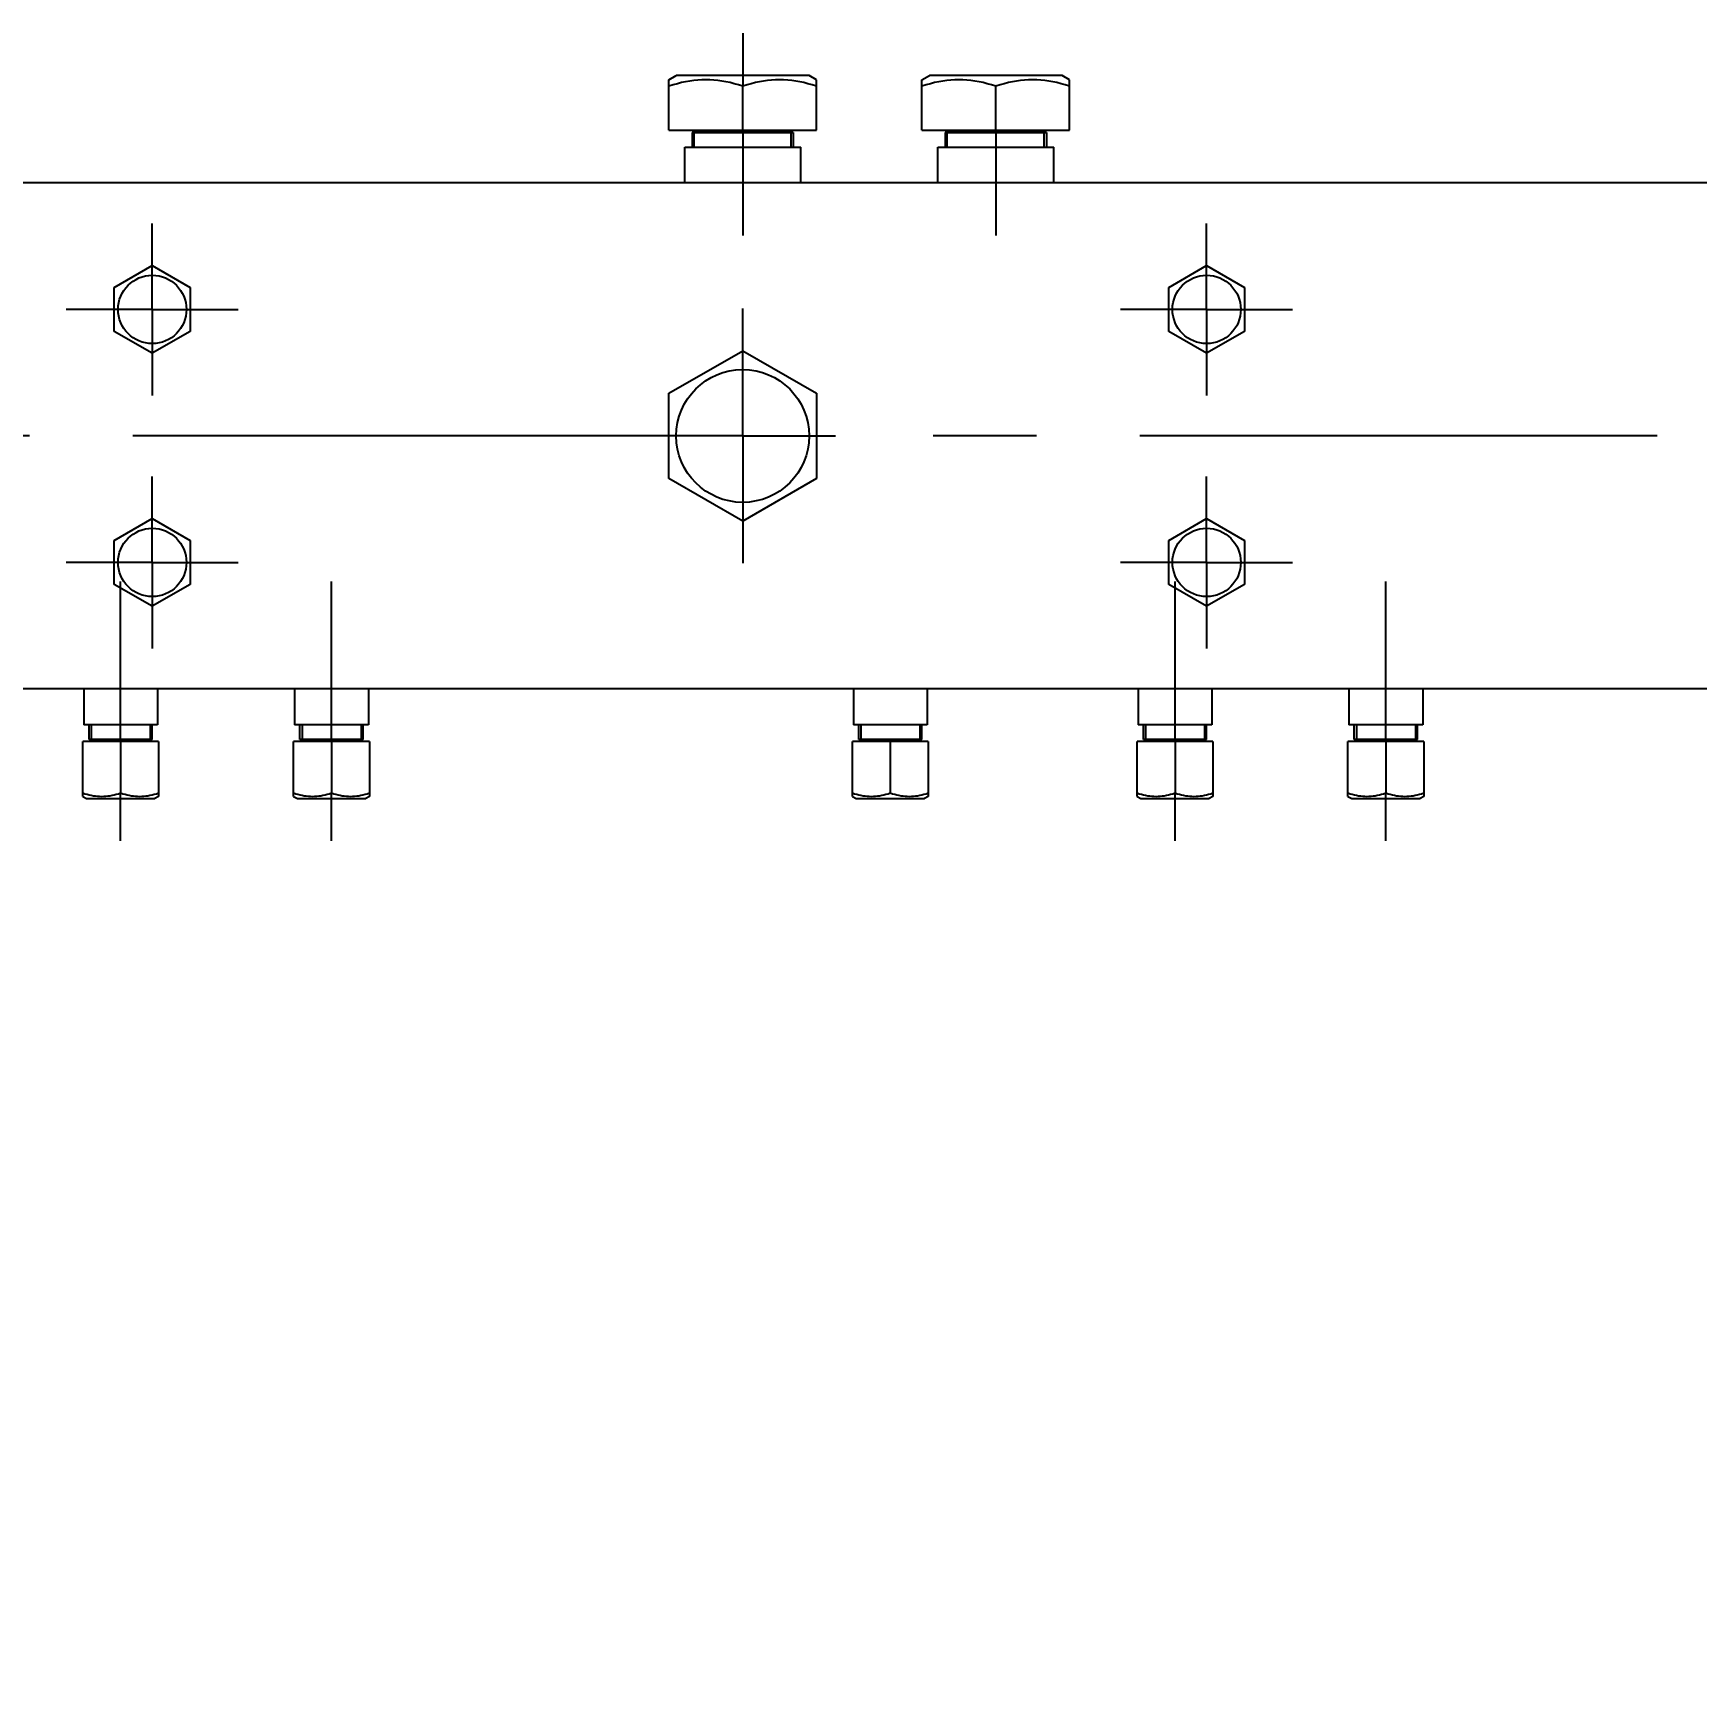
# Model space of a CAD drawing. Header units: millimetres. Extents: x 0 to 1189, y 0 to 841.
# Drawn here: x 358.7 to 437.6, y 676.3 to 755 of the extents above; entities that cross this region are included whole.
import ezdxf

# ---------------------------------------------------------------- set-up
doc = ezdxf.new("R2010")
doc.units = ezdxf.units.MM
doc.header["$LTSCALE"] = 65.395
doc.linetypes.add('CENTER', pattern=[0.6, 0.375, -0.075, 0.075, -0.075])
doc.layers.get('0').update_dxf_attribs({"linetype": 'CONTINUOUS'})
doc.layers.add('ALL_AXIS', color=7, linetype='CONTINUOUS')
doc.layers.add('ALL_DIMENSIONS', color=7, linetype='CONTINUOUS')
doc.styles.get("Standard").update_dxf_attribs({"font": 'txt', "width": 0.7})
doc.dimstyles.new('DIMSTYLE_1', dxfattribs={"dimtxt": 3.5, "dimasz": 3, "dimexe": 0.18, "dimexo": 0.0625, "dimgap": 0.09, "dimtad": 1, "dimdec": 5, "dimlfac": 10, "dimdsep": 46, "dimtxsty": 'STANDARD', "dimblk": '_FILLED', "dimblk1": '_FILLED', "dimblk2": '_FILLED', "dimcen": 0.09, "dimadec": 0, "dimazin": 0, "dimtp": 2, "dimtm": 2, "dimtfac": 1, "dimtdec": 5, "dimtofl": 0, "dimtmove": 0, "dimatfit": 3, "dimldrblk": '_FILLED', "dimfxl": 1, "dimtolj": 1, "dimarcsym": 0})

# ---------------------------------------------------------------- blocks, each defined once
blk = doc.blocks.new('_FILLED')
at = {"color": 0, "linetype": 'BYBLOCK'}
blk.add_solid([(0, 0), (-1, 0.167), (-1, -0.167)], dxfattribs=at)
blk = doc.blocks.new('*D0')
at = {"layer": 'ALL_DIMENSIONS', "color": 2, "linetype": 'CONTINUOUS'}
for p, q in [((27.718, 722.401), (27.718, 595.901)), ((1064.818, 722.401), (1064.818, 612.208)), ((1064.818, 601.929), (1064.818, 595.901)), ((27.718, 597.901), (546.268, 597.901)), ((1064.818, 597.901), (546.268, 597.901))]:
    blk.add_line(p, q, dxfattribs=at)
at = {"layer": 'ALL_DIMENSIONS', "color": 2, "linetype": 'CONTINUOUS', "xscale": 3, "yscale": 3, "zscale": 3, "rotation": 180}
blk.add_blockref('_FILLED', (27.718, 597.901), dxfattribs=at)
at = {"layer": 'ALL_DIMENSIONS', "color": 2, "linetype": 'CONTINUOUS', "xscale": 3, "yscale": 3, "zscale": 3}
blk.add_blockref('_FILLED', (1064.818, 597.901), dxfattribs=at)
blk = doc.blocks.new('*D7')
at = {"layer": 'ALL_DIMENSIONS', "color": 2, "linetype": 'CONTINUOUS'}
for p, q in [((27.718, 722.401), (27.718, 587.901)), ((1127.218, 613.901), (1127.218, 587.901)), ((27.718, 589.901), (577.468, 589.901)), ((1127.218, 589.901), (577.468, 589.901))]:
    blk.add_line(p, q, dxfattribs=at)
at = {"layer": 'ALL_DIMENSIONS', "color": 2, "linetype": 'CONTINUOUS', "xscale": 3, "yscale": 3, "zscale": 3, "rotation": 180}
blk.add_blockref('_FILLED', (27.718, 589.901), dxfattribs=at)
at = {"layer": 'ALL_DIMENSIONS', "color": 2, "linetype": 'CONTINUOUS', "xscale": 3, "yscale": 3, "zscale": 3}
blk.add_blockref('_FILLED', (1127.218, 589.901), dxfattribs=at)
blk = doc.blocks.new('*D8')
at = {"layer": 'ALL_DIMENSIONS', "color": 2, "linetype": 'CONTINUOUS'}
for p, q in [((27.718, 722.401), (27.718, 578.96)), ((1151.568, 722.551), (1151.568, 578.96)), ((27.718, 580.96), (589.643, 580.96)), ((1151.568, 580.96), (589.643, 580.96))]:
    blk.add_line(p, q, dxfattribs=at)
at = {"layer": 'ALL_DIMENSIONS', "color": 2, "linetype": 'CONTINUOUS', "xscale": 3, "yscale": 3, "zscale": 3, "rotation": 180}
blk.add_blockref('_FILLED', (27.718, 580.96), dxfattribs=at)
at = {"layer": 'ALL_DIMENSIONS', "color": 2, "linetype": 'CONTINUOUS', "xscale": 3, "yscale": 3, "zscale": 3}
blk.add_blockref('_FILLED', (1151.568, 580.96), dxfattribs=at)

msp = doc.modelspace()

# ---------------------------------------------------------------- linework, layer by layer
at = {"color": 7, "linetype": 'CONTINUOUS'}
for p, q in [((388.8181797, 750.4007175), (395.8181797, 750.4007175)), ((394.7181797, 750.3007175), (389.9181797, 750.3007175)), ((400.8181797, 750.4007175), (407.8181797, 750.4007175)), ((406.7181797, 750.3007175), (401.9181797, 750.3007175)), ((465.3181797, 747.9007175), (318.3181797, 747.9007175)), ((465.3181797, 723.9007175), (318.3181797, 723.9007175)), ((364.6181797, 721.4007175), (361.0181797, 721.4007175)), ((364.3181797, 721.5007175), (361.3181797, 721.5007175)), ((374.6181797, 721.4007175), (371.0181797, 721.4007175)), ((374.3181797, 721.5007175), (371.3181797, 721.5007175)), ((401.1181797, 721.4007175), (397.5181797, 721.4007175)), ((400.8181797, 721.5007175), (397.8181797, 721.5007175)), ((414.6181797, 721.4007175), (411.0181797, 721.4007175)), ((414.3181797, 721.5007175), (411.3181797, 721.5007175)), ((424.6181797, 721.4007175), (421.0181797, 721.4007175)), ((424.3181797, 721.5007175), (421.3181797, 721.5007175))]:
    msp.add_line(p, q, dxfattribs=at)
at = {"color": 2, "linetype": 'CONTINUOUS'}
for p, q in [((390.0181797, 749.6007175), (390.0181797, 750.3007175)), ((394.6181797, 749.6007175), (394.6181797, 750.3007175)), ((402.0181797, 749.6007175), (402.0181797, 750.3007175)), ((406.6181797, 749.6007175), (406.6181797, 750.3007175)), ((361.4181797, 722.2007175), (361.4181797, 721.5007175)), ((364.2181797, 722.2007175), (364.2181797, 721.5007175)), ((371.4181797, 722.2007175), (371.4181797, 721.5007175)), ((374.2181797, 722.2007175), (374.2181797, 721.5007175)), ((397.9181797, 722.2007175), (397.9181797, 721.5007175)), ((400.7181797, 722.2007175), (400.7181797, 721.5007175)), ((411.4181797, 722.2007175), (411.4181797, 721.5007175)), ((414.2181797, 722.2007175), (414.2181797, 721.5007175)), ((421.4181797, 722.2007175), (421.4181797, 721.5007175)), ((424.2181797, 722.2007175), (424.2181797, 721.5007175))]:
    msp.add_line(p, q, dxfattribs=at)
at = {"layer": 'ALL_AXIS', "color": 7, "linetype": 'CENTER'}
for p, q in [((392.3181797, 755.0007175), (392.3181797, 752.4860375)), ((404.3181797, 750.4007175), (404.3181797, 745.4007175)), ((392.3181797, 748.3007175), (392.3181797, 745.4007175)), ((364.3181797, 745.6507175), (364.3181797, 745.9791784)), ((364.3181797, 745.4007175), (364.3181797, 745.6507175)), ((414.3181797, 745.4007175), (414.3181797, 745.9791784)), ((360.5681797, 741.9007175), (360.2397187, 741.9007175)), ((360.8181797, 741.9007175), (360.5681797, 741.9007175)), ((367.8181797, 741.9007175), (368.0681797, 741.9007175)), ((368.0681797, 741.9007175), (368.3966406, 741.9007175)), ((392.3181797, 740.6507175), (392.3181797, 741.9421693)), ((410.8181797, 741.9007175), (410.2397187, 741.9007175)), ((417.8181797, 741.9007175), (418.3966406, 741.9007175)), ((392.3181797, 740.3007175), (392.3181797, 740.6507175)), ((364.3181797, 738.4007175), (364.3181797, 738.1507175)), ((414.3181797, 738.4007175), (414.3181797, 737.8222565)), ((364.3181797, 738.1507175), (364.3181797, 737.8222565)), ((387.9181797, 735.9007175), (333.7181797, 735.9007175)), ((474.9181797, 735.9007175), (396.7181797, 735.9007175)), ((364.3181797, 733.4007175), (364.3181797, 733.9791784)), ((414.3181797, 733.4007175), (414.3181797, 733.9791784)), ((392.3181797, 731.5007175), (392.3181797, 731.1507175)), ((392.3181797, 731.1507175), (392.3181797, 729.8592656)), ((360.8181797, 729.9007175), (360.2397187, 729.9007175)), ((367.8181797, 729.9007175), (368.3966406, 729.9007175)), ((410.8181797, 729.9007175), (410.2397187, 729.9007175)), ((417.8181797, 729.9007175), (418.3966406, 729.9007175)), ((362.8181797, 723.5007175), (362.8181797, 729.0007175)), ((372.8181797, 723.5007175), (372.8181797, 729.0007175)), ((412.8181797, 723.5007175), (412.8181797, 729.0007175)), ((422.8181797, 723.5007175), (422.8181797, 729.0007175)), ((364.3181797, 726.4007175), (364.3181797, 725.8222565)), ((414.3181797, 726.4007175), (414.3181797, 725.8222565)), ((362.8181797, 716.7007175), (362.8181797, 718.96541)), ((372.8181797, 716.7007175), (372.8181797, 718.96541)), ((412.8181797, 716.7007175), (412.8181797, 718.96541)), ((422.8181797, 716.7007175), (422.8181797, 718.96541))]:
    msp.add_line(p, q, dxfattribs=at)
at = {"layer": 'ALL_AXIS', "color": 7, "linetype": 'CONTINUOUS'}
for p, q in [((388.8181797, 752.7986449), (389.1681797, 753.0007175)), ((388.8181797, 750.4007175), (388.8181797, 752.7986449)), ((395.4681797, 753.0007175), (389.1681797, 753.0007175)), ((395.8181797, 752.7986449), (395.4681797, 753.0007175)), ((395.8181797, 750.4007175), (395.8181797, 752.7986449)), ((400.8181797, 752.7986449), (401.1681797, 753.0007175)), ((400.8181797, 750.4007175), (400.8181797, 752.7986449)), ((407.4681797, 753.0007175), (401.1681797, 753.0007175)), ((407.8181797, 752.7986449), (407.4681797, 753.0007175)), ((407.8181797, 750.4007175), (407.8181797, 752.7986449)), ((392.3181797, 750.4007175), (392.3181797, 752.4860375)), ((404.3181797, 750.4007175), (404.3181797, 752.4860375)), ((389.9181797, 750.3007175), (389.9181797, 749.6007175)), ((389.9181797, 750.3007175), (394.7181797, 750.3007175)), ((390.0181797, 750.3007175), (390.0181797, 750.4007175)), ((394.6181797, 750.3007175), (394.6181797, 750.4007175)), ((394.7181797, 750.3007175), (394.7181797, 749.6007175)), ((401.9181797, 750.3007175), (401.9181797, 749.6007175)), ((401.9181797, 750.3007175), (406.7181797, 750.3007175)), ((402.0181797, 750.3007175), (402.0181797, 750.4007175)), ((406.6181797, 750.3007175), (406.6181797, 750.4007175)), ((406.7181797, 750.3007175), (406.7181797, 749.6007175)), ((389.5681797, 747.9007175), (389.5681797, 749.6007175)), ((389.5681797, 749.6007175), (395.0681797, 749.6007175)), ((395.0681797, 747.9007175), (395.0681797, 749.6007175)), ((401.5681797, 747.9007175), (401.5681797, 749.6007175)), ((401.5681797, 749.6007175), (407.0681797, 749.6007175)), ((407.0681797, 747.9007175), (407.0681797, 749.6007175)), ((362.5181797, 742.9399479), (364.3181797, 743.9791784)), ((364.3181797, 743.9791784), (366.1181797, 742.9399479)), ((412.5181797, 742.9399479), (414.3181797, 743.9791784)), ((414.3181797, 743.9791784), (416.1181797, 742.9399479)), ((362.5181797, 740.861487), (362.5181797, 742.9399479)), ((366.1181797, 742.9399479), (366.1181797, 740.861487)), ((412.5181797, 740.861487), (412.5181797, 742.9399479)), ((416.1181797, 742.9399479), (416.1181797, 740.861487)), ((364.3181797, 739.8222565), (362.5181797, 740.861487)), ((366.1181797, 740.861487), (364.3181797, 739.8222565)), ((414.3181797, 739.8222565), (412.5181797, 740.861487)), ((416.1181797, 740.861487), (414.3181797, 739.8222565)), ((388.8181797, 737.9214434), (392.3181797, 739.9421693)), ((392.3181797, 739.9421693), (395.8181797, 737.9214434)), ((388.8181797, 733.8799915), (388.8181797, 737.9214434)), ((395.8181797, 737.9214434), (395.8181797, 733.8799915)), ((392.3181797, 731.8592656), (388.8181797, 733.8799915)), ((395.8181797, 733.8799915), (392.3181797, 731.8592656)), ((362.5181797, 730.9399479), (364.3181797, 731.9791784)), ((364.3181797, 731.9791784), (366.1181797, 730.9399479)), ((412.5181797, 730.9399479), (414.3181797, 731.9791784)), ((414.3181797, 731.9791784), (416.1181797, 730.9399479)), ((362.5181797, 728.861487), (362.5181797, 730.9399479)), ((366.1181797, 730.9399479), (366.1181797, 728.861487)), ((412.5181797, 728.861487), (412.5181797, 730.9399479)), ((416.1181797, 730.9399479), (416.1181797, 728.861487)), ((364.3181797, 727.8222565), (362.5181797, 728.861487)), ((366.1181797, 728.861487), (364.3181797, 727.8222565)), ((414.3181797, 727.8222565), (412.5181797, 728.861487)), ((416.1181797, 728.861487), (414.3181797, 727.8222565)), ((361.0681797, 723.9007175), (361.0681797, 722.2007175)), ((364.5681797, 723.9007175), (364.5681797, 722.2007175)), ((371.0681797, 723.9007175), (371.0681797, 722.2007175)), ((374.5681797, 723.9007175), (374.5681797, 722.2007175)), ((397.5681797, 723.9007175), (397.5681797, 722.2007175)), ((401.0681797, 723.9007175), (401.0681797, 722.2007175)), ((411.0681797, 723.9007175), (411.0681797, 722.2007175)), ((414.5681797, 723.9007175), (414.5681797, 722.2007175)), ((421.0681797, 723.9007175), (421.0681797, 722.2007175)), ((424.5681797, 723.9007175), (424.5681797, 722.2007175)), ((364.5681797, 722.2007175), (361.0681797, 722.2007175)), ((361.3181797, 721.5007175), (361.3181797, 722.2007175)), ((364.3181797, 721.5007175), (364.3181797, 722.2007175)), ((374.5681797, 722.2007175), (371.0681797, 722.2007175)), ((371.3181797, 721.5007175), (371.3181797, 722.2007175)), ((374.3181797, 721.5007175), (374.3181797, 722.2007175)), ((401.0681797, 722.2007175), (397.5681797, 722.2007175)), ((397.8181797, 721.5007175), (397.8181797, 722.2007175)), ((400.8181797, 721.5007175), (400.8181797, 722.2007175)), ((414.5681797, 722.2007175), (411.0681797, 722.2007175)), ((411.3181797, 721.5007175), (411.3181797, 722.2007175)), ((414.3181797, 721.5007175), (414.3181797, 722.2007175)), ((424.5681797, 722.2007175), (421.0681797, 722.2007175)), ((421.3181797, 721.5007175), (421.3181797, 722.2007175)), ((424.3181797, 721.5007175), (424.3181797, 722.2007175)), ((361.0181797, 718.8046405), (361.0181797, 721.4007175)), ((364.3181797, 721.5007175), (361.3181797, 721.5007175)), ((361.4181797, 721.5007175), (361.4181797, 721.4007175)), ((362.8181797, 721.4007175), (362.8181797, 718.96541)), ((364.2181797, 721.5007175), (364.2181797, 721.4007175)), ((364.6181797, 721.4007175), (364.6181797, 718.8046405)), ((371.0181797, 718.8046405), (371.0181797, 721.4007175)), ((374.3181797, 721.5007175), (371.3181797, 721.5007175)), ((371.4181797, 721.5007175), (371.4181797, 721.4007175)), ((372.8181797, 721.4007175), (372.8181797, 718.96541)), ((374.2181797, 721.5007175), (374.2181797, 721.4007175)), ((374.6181797, 721.4007175), (374.6181797, 718.8046405)), ((397.5181797, 718.8046405), (397.5181797, 721.4007175)), ((400.8181797, 721.5007175), (397.8181797, 721.5007175)), ((397.9181797, 721.5007175), (397.9181797, 721.4007175)), ((399.3181797, 721.4007175), (399.3181797, 718.96541)), ((400.7181797, 721.5007175), (400.7181797, 721.4007175)), ((401.1181797, 721.4007175), (401.1181797, 718.8046405)), ((411.0181797, 718.8046405), (411.0181797, 721.4007175)), ((414.3181797, 721.5007175), (411.3181797, 721.5007175)), ((411.4181797, 721.5007175), (411.4181797, 721.4007175)), ((412.8181797, 721.4007175), (412.8181797, 718.96541)), ((414.2181797, 721.5007175), (414.2181797, 721.4007175)), ((414.6181797, 721.4007175), (414.6181797, 718.8046405)), ((421.0181797, 718.8046405), (421.0181797, 721.4007175)), ((424.3181797, 721.5007175), (421.3181797, 721.5007175)), ((421.4181797, 721.5007175), (421.4181797, 721.4007175)), ((422.8181797, 721.4007175), (422.8181797, 718.96541)), ((424.2181797, 721.5007175), (424.2181797, 721.4007175)), ((424.6181797, 721.4007175), (424.6181797, 718.8046405)), ((361.0181797, 718.8046405), (361.1981797, 718.7007175)), ((361.1981797, 718.7007175), (364.4381797, 718.7007175)), ((364.6181797, 718.8046405), (364.4381797, 718.7007175)), ((371.0181797, 718.8046405), (371.1981797, 718.7007175)), ((371.1981797, 718.7007175), (374.4381797, 718.7007175)), ((374.6181797, 718.8046405), (374.4381797, 718.7007175)), ((397.5181797, 718.8046405), (397.6981797, 718.7007175)), ((397.6981797, 718.7007175), (400.9381797, 718.7007175)), ((401.1181797, 718.8046405), (400.9381797, 718.7007175)), ((411.0181797, 718.8046405), (411.1981797, 718.7007175)), ((411.1981797, 718.7007175), (414.4381797, 718.7007175)), ((414.6181797, 718.8046405), (414.4381797, 718.7007175)), ((421.0181797, 718.8046405), (421.1981797, 718.7007175)), ((421.1981797, 718.7007175), (424.4381797, 718.7007175)), ((424.6181797, 718.8046405), (424.4381797, 718.7007175))]:
    msp.add_line(p, q, dxfattribs=at)
at = {"layer": 'ALL_AXIS', "color": 2, "linetype": 'CENTER'}
for p, q in [((392.3181797, 750.4007175), (392.3181797, 748.3007175)), ((364.3181797, 741.9007175), (364.3181797, 745.4007175)), ((414.3181797, 741.9007175), (414.3181797, 745.4007175)), ((364.3181797, 741.9007175), (360.8181797, 741.9007175)), ((364.3181797, 741.9007175), (364.3181797, 738.4007175)), ((364.3181797, 741.9007175), (367.8181797, 741.9007175)), ((414.3181797, 741.9007175), (410.8181797, 741.9007175)), ((414.3181797, 741.9007175), (414.3181797, 738.4007175)), ((414.3181797, 741.9007175), (417.8181797, 741.9007175)), ((392.3181797, 735.9007175), (392.3181797, 740.3007175)), ((392.3181797, 735.9007175), (387.9181797, 735.9007175)), ((392.3181797, 735.9007175), (392.3181797, 731.5007175)), ((392.3181797, 735.9007175), (396.7181797, 735.9007175)), ((364.3181797, 729.9007175), (364.3181797, 733.4007175)), ((414.3181797, 729.9007175), (414.3181797, 733.4007175)), ((364.3181797, 729.9007175), (360.8181797, 729.9007175)), ((364.3181797, 729.9007175), (364.3181797, 726.4007175)), ((364.3181797, 729.9007175), (367.8181797, 729.9007175)), ((414.3181797, 729.9007175), (410.8181797, 729.9007175)), ((414.3181797, 729.9007175), (414.3181797, 726.4007175)), ((414.3181797, 729.9007175), (417.8181797, 729.9007175)), ((362.8181797, 721.4007175), (362.8181797, 723.5007175)), ((372.8181797, 721.4007175), (372.8181797, 723.5007175)), ((412.8181797, 721.4007175), (412.8181797, 723.5007175)), ((422.8181797, 721.4007175), (422.8181797, 723.5007175))]:
    msp.add_line(p, q, dxfattribs=at)
at = {"layer": 'ALL_AXIS', "color": 7, "linetype": 'CONTINUOUS'}
for points in [[(392.3181797, 752.4860375), (392.1139112, 752.5511149), (391.9134717, 752.6085579), (391.717429, 752.65831), (391.5240799, 752.7005404), (391.3320205, 752.7354783), (391.1409205, 752.7628871), (390.9499712, 752.7826573), (390.7592041, 752.794636), (390.5683551, 752.7986103), (390.3775021, 752.7946505), (390.1867235, 752.7826852), (389.9957538, 752.762926), (389.8046272, 752.7355257), (389.6125235, 752.7005893), (389.4190874, 752.6583458), (389.2229579, 752.6085769), (389.0224704, 752.5511231), (388.8181797, 752.4860375)], [(395.8181797, 752.4860375), (395.6139112, 752.5511149), (395.4134717, 752.6085579), (395.217429, 752.65831), (395.0240799, 752.7005404), (394.8320205, 752.7354783), (394.6409205, 752.7628871), (394.4499712, 752.7826573), (394.2592041, 752.794636), (394.0683551, 752.7986103), (393.8775021, 752.7946505), (393.6867235, 752.7826852), (393.4957538, 752.762926), (393.3046272, 752.7355257), (393.1125235, 752.7005893), (392.9190874, 752.6583458), (392.7229579, 752.6085769), (392.5224704, 752.5511231), (392.3181797, 752.4860375)], [(404.3181797, 752.4860375), (404.1139112, 752.5511149), (403.9134717, 752.6085579), (403.717429, 752.65831), (403.5240799, 752.7005404), (403.3320205, 752.7354783), (403.1409205, 752.7628871), (402.9499712, 752.7826573), (402.7592041, 752.794636), (402.5683551, 752.7986103), (402.3775021, 752.7946505), (402.1867235, 752.7826852), (401.9957538, 752.762926), (401.8046272, 752.7355257), (401.6125235, 752.7005893), (401.4190874, 752.6583458), (401.2229579, 752.6085769), (401.0224704, 752.5511231), (400.8181797, 752.4860375)], [(407.8181797, 752.4860375), (407.6139112, 752.5511149), (407.4134717, 752.6085579), (407.217429, 752.65831), (407.0240799, 752.7005404), (406.8320205, 752.7354783), (406.6409205, 752.7628871), (406.4499712, 752.7826573), (406.2592041, 752.794636), (406.0683551, 752.7986103), (405.8775021, 752.7946505), (405.6867235, 752.7826852), (405.4957538, 752.762926), (405.3046272, 752.7355257), (405.1125235, 752.7005893), (404.9190874, 752.6583458), (404.7229579, 752.6085769), (404.5224704, 752.5511231), (404.3181797, 752.4860375)], [(361.0181797, 718.96541), (361.1232355, 718.9319407), (361.2263205, 718.9023981), (361.3271423, 718.8768115), (361.426578, 718.8550934), (361.5253504, 718.8371256), (361.6236292, 718.82303), (361.7218309, 718.8128626), (361.819939, 718.8067022), (361.9180892, 718.8046583), (362.0162414, 718.8066947), (362.1143554, 718.8128482), (362.2125674, 718.8230099), (362.3108598, 718.8371011), (362.4096547, 718.855068), (362.5091352, 718.8767928), (362.6100019, 718.9023881), (362.7131119, 718.9319363), (362.8181797, 718.96541)], [(362.8181797, 718.96541), (362.9232355, 718.9319407), (363.0263205, 718.9023981), (363.1271423, 718.8768115), (363.226578, 718.8550934), (363.3253504, 718.8371256), (363.4236292, 718.82303), (363.5218309, 718.8128626), (363.619939, 718.8067022), (363.7180892, 718.8046583), (363.8162414, 718.8066947), (363.9143554, 718.8128482), (364.0125674, 718.8230099), (364.1108598, 718.8371011), (364.2096547, 718.855068), (364.3091352, 718.8767928), (364.4100019, 718.9023881), (364.5131119, 718.9319363), (364.6181797, 718.96541)], [(371.0181797, 718.96541), (371.1232355, 718.9319407), (371.2263205, 718.9023981), (371.3271423, 718.8768115), (371.426578, 718.8550934), (371.5253504, 718.8371256), (371.6236292, 718.82303), (371.7218309, 718.8128626), (371.819939, 718.8067022), (371.9180892, 718.8046583), (372.0162414, 718.8066947), (372.1143554, 718.8128482), (372.2125674, 718.8230099), (372.3108598, 718.8371011), (372.4096547, 718.855068), (372.5091352, 718.8767928), (372.6100019, 718.9023881), (372.7131119, 718.9319363), (372.8181797, 718.96541)], [(372.8181797, 718.96541), (372.9232355, 718.9319407), (373.0263205, 718.9023981), (373.1271423, 718.8768115), (373.226578, 718.8550934), (373.3253504, 718.8371256), (373.4236292, 718.82303), (373.5218309, 718.8128626), (373.619939, 718.8067022), (373.7180892, 718.8046583), (373.8162414, 718.8066947), (373.9143554, 718.8128482), (374.0125674, 718.8230099), (374.1108598, 718.8371011), (374.2096547, 718.855068), (374.3091352, 718.8767928), (374.4100019, 718.9023881), (374.5131119, 718.9319363), (374.6181797, 718.96541)], [(397.5181797, 718.96541), (397.6232355, 718.9319407), (397.7263205, 718.9023981), (397.8271423, 718.8768115), (397.926578, 718.8550934), (398.0253504, 718.8371256), (398.1236292, 718.82303), (398.2218309, 718.8128626), (398.319939, 718.8067022), (398.4180892, 718.8046583), (398.5162414, 718.8066947), (398.6143554, 718.8128482), (398.7125674, 718.8230099), (398.8108598, 718.8371011), (398.9096547, 718.855068), (399.0091352, 718.8767928), (399.1100019, 718.9023881), (399.2131119, 718.9319363), (399.3181797, 718.96541)], [(399.3181797, 718.96541), (399.4232355, 718.9319407), (399.5263205, 718.9023981), (399.6271423, 718.8768115), (399.726578, 718.8550934), (399.8253504, 718.8371256), (399.9236292, 718.82303), (400.0218309, 718.8128626), (400.119939, 718.8067022), (400.2180892, 718.8046583), (400.3162414, 718.8066947), (400.4143554, 718.8128482), (400.5125674, 718.8230099), (400.6108598, 718.8371011), (400.7096547, 718.855068), (400.8091352, 718.8767928), (400.9100019, 718.9023881), (401.0131119, 718.9319363), (401.1181797, 718.96541)], [(411.0181797, 718.96541), (411.1232355, 718.9319407), (411.2263205, 718.9023981), (411.3271423, 718.8768115), (411.426578, 718.8550934), (411.5253504, 718.8371256), (411.6236292, 718.82303), (411.7218309, 718.8128626), (411.819939, 718.8067022), (411.9180892, 718.8046583), (412.0162414, 718.8066947), (412.1143554, 718.8128482), (412.2125674, 718.8230099), (412.3108598, 718.8371011), (412.4096547, 718.855068), (412.5091352, 718.8767928), (412.6100019, 718.9023881), (412.7131119, 718.9319363), (412.8181797, 718.96541)], [(412.8181797, 718.96541), (412.9232355, 718.9319407), (413.0263205, 718.9023981), (413.1271423, 718.8768115), (413.226578, 718.8550934), (413.3253504, 718.8371256), (413.4236292, 718.82303), (413.5218309, 718.8128626), (413.619939, 718.8067022), (413.7180892, 718.8046583), (413.8162414, 718.8066947), (413.9143554, 718.8128482), (414.0125674, 718.8230099), (414.1108598, 718.8371011), (414.2096547, 718.855068), (414.3091352, 718.8767928), (414.4100019, 718.9023881), (414.5131119, 718.9319363), (414.6181797, 718.96541)], [(421.0181797, 718.96541), (421.1232355, 718.9319407), (421.2263205, 718.9023981), (421.3271423, 718.8768115), (421.426578, 718.8550934), (421.5253504, 718.8371256), (421.6236292, 718.82303), (421.7218309, 718.8128626), (421.819939, 718.8067022), (421.9180892, 718.8046583), (422.0162414, 718.8066947), (422.1143554, 718.8128482), (422.2125674, 718.8230099), (422.3108598, 718.8371011), (422.4096547, 718.855068), (422.5091352, 718.8767928), (422.6100019, 718.9023881), (422.7131119, 718.9319363), (422.8181797, 718.96541)], [(422.8181797, 718.96541), (422.9232355, 718.9319407), (423.0263205, 718.9023981), (423.1271423, 718.8768115), (423.226578, 718.8550934), (423.3253504, 718.8371256), (423.4236292, 718.82303), (423.5218309, 718.8128626), (423.619939, 718.8067022), (423.7180892, 718.8046583), (423.8162414, 718.8066947), (423.9143554, 718.8128482), (424.0125674, 718.8230099), (424.1108598, 718.8371011), (424.2096547, 718.855068), (424.3091352, 718.8767928), (424.4100019, 718.9023881), (424.5131119, 718.9319363), (424.6181797, 718.96541)]]:
    msp.add_lwpolyline(points, dxfattribs=at)
for centre, radius in [((364.3181797, 741.9007175), 1.62), ((414.3181797, 741.9007175), 1.62), ((392.3181797, 735.9007175), 3.15), ((364.3181797, 729.9007175), 1.62), ((414.3181797, 729.9007175), 1.62)]:
    msp.add_circle(centre, radius, dxfattribs=at)

# ---------------------------------------------------------------- dimensions: what is measured, and where the dimension line sits
at = {"layer": 'ALL_DIMENSIONS', "color": 2, "linetype": 'CONTINUOUS'}
for base, p1, picture, middle in [((27.7181796641, 580.9599842335), (1151.5681796641, 722.5507174637), '*D8', (584.8807674898, 581.8349842335)), ((27.7181796641, 589.9007174637), (1127.2181796641, 613.9007174637), '*D7', (571.3431796641, 590.7757174637))]:
    dim = msp.add_linear_dim(base=base, p1=p1, p2=(27.7181796641, 722.4007174637), angle=180, dimstyle='DIMSTYLE_1', dxfattribs=at)
    dim.commit()
    dim.dimension.update_dxf_attribs({"geometry": picture, "text_midpoint": middle, "dimtype": 160})
dim = msp.add_linear_dim(base=(1064.8181796641, 597.9007174637), p1=(27.7181796641, 722.4007174637), p2=(1064.8181796641, 722.4007174637), dimstyle='DIMSTYLE_1', dxfattribs=at)
dim.commit()
dim.dimension.update_dxf_attribs({"geometry": '*D0', "text_midpoint": (540.1431796641, 598.7757174637), "dimtype": 160})

doc.saveas('drawing.dxf')
